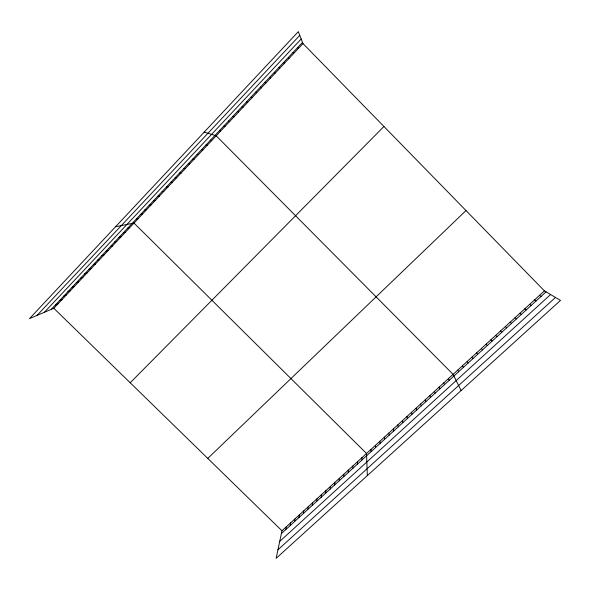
<?xml version="1.0" encoding="UTF-8"?>
<svg xmlns="http://www.w3.org/2000/svg" width="590" height="590" viewBox="0 0 590 590"><rect width="100%" height="100%" fill="white"/><g stroke="black" fill="none" stroke-linecap="round" stroke-linejoin="round"><path stroke-width="0.89" d="M352.85 468.327L352.879 465.952M348.284 472.494L348.351 470.09M343.734 476.654L343.837 474.213M339.198 480.798L339.339 478.328M334.67 484.928L334.855 482.428M330.164 489.051L330.378 486.521M325.665 493.159L325.916 490.6M321.174 497.259L321.462 494.671M316.705 501.345L317.029 498.727M312.243 505.416L312.597 502.769M307.796 509.48L308.187 506.803M303.356 513.536L303.784 510.829M298.931 517.577L299.396 514.841M294.521 521.604L295.022 518.839M290.125 525.624L290.656 522.828M285.737 529.628L286.305 526.811M544.415 290.87L281.968 530.771L276.12 558.347L560.5 300.406L544.415 290.87L303.002 43.586L298.311 31.654L29.5 318.615L53.815 308.268L303.002 43.586M37.03 315.414L299.772 35.37M44.442 312.257L301.202 39.006M51.308 309.337L302.523 42.362M130.206 382.77L383.935 126.489M207.769 458.415L466.004 210.549M281.364 533.625L546.067 291.851M279.712 541.421L550.595 294.535M277.927 549.814L555.5 297.441M55.453 304.934L57.931 303.902M59.605 300.517L62.053 299.521M63.772 296.084L66.191 295.125M67.953 291.644L70.335 290.715M72.142 287.19L74.502 286.298M76.346 282.721L78.669 281.865M80.564 278.244L82.858 277.425M84.79 273.753L87.055 272.964M89.031 269.247L91.258 268.494M93.286 264.726L95.477 264.018M97.549 260.19L99.71 259.519M101.827 255.647L103.958 255.013M106.112 251.089L108.213 250.492M110.419 246.517L112.484 245.956M114.733 241.937L116.761 241.406M119.055 237.335L121.053 236.848M123.398 232.726L125.36 232.276M127.75 228.101L129.682 227.688M115.603 226.7L134.011 223.086L366.53 453.474L367.341 475.599M136.364 218.949L138.222 218.61M140.627 214.421L142.456 214.118M144.897 209.878L146.689 209.62M149.181 205.32L150.944 205.106M153.481 200.755L155.207 200.578M157.788 196.175L159.484 196.035M162.11 191.58L163.769 191.477M166.446 186.978L168.069 186.912M170.79 182.354L172.383 182.332M175.149 177.723L176.705 177.738M179.522 173.077L181.042 173.136M183.91 168.416L185.393 168.511M188.306 163.747L189.751 163.88M192.716 159.057L194.125 159.234M197.134 154.359L198.513 154.573M201.573 149.646L202.908 149.904M206.021 144.919L207.326 145.214M210.482 140.177L211.751 140.516M204.236 132.086L216.183 135.803L453.083 374.355L461.115 390.55M219.443 130.656L220.638 131.076M223.942 125.869L225.1 126.334M228.463 121.075L229.576 121.584M232.984 116.26L234.068 116.813M237.527 111.436L238.567 112.034M539.481 295.376L541.089 296.394M242.077 106.598L243.08 107.233M534.562 299.875L536.126 300.93M246.65 101.746L247.608 102.424M529.658 304.359L531.177 305.45M524.768 308.828L526.243 309.957M251.229 96.878L252.151 97.601M519.893 313.283L521.324 314.448M255.824 91.996L256.709 92.763M515.033 317.722L516.412 318.932M510.188 322.155L511.523 323.401M260.433 87.099L261.274 87.91M53.815 308.268L281.968 530.771M505.35 326.572L506.648 327.856M500.534 330.983L501.78 332.295M265.05 82.187L265.861 83.043M495.725 335.371L496.935 336.728M269.689 77.261L270.456 78.16M490.932 339.752L492.097 341.138M486.153 344.125L487.274 345.548M274.335 72.319L275.065 73.271M481.388 348.476L482.473 349.936M476.639 352.82L477.679 354.317M278.996 67.363L279.682 68.359M471.904 357.149L472.892 358.683M283.672 62.392L284.321 63.432M467.177 361.471L468.128 363.034M462.464 365.778L463.379 367.378M288.37 57.407L288.975 58.491M457.766 370.07L458.637 371.707M293.068 52.407L293.636 53.542M448.415 378.625L449.197 380.321M297.788 47.392L298.311 48.572M443.754 382.88L444.499 384.614M439.115 387.128L439.816 388.899M434.476 391.362L435.14 393.161M429.859 395.58L430.486 397.417M425.257 399.791L425.84 401.665M420.663 403.988L421.208 405.891M416.083 408.177L416.584 410.116M411.518 412.351L411.982 414.32M406.96 416.518L407.388 418.517M402.417 420.67L402.808 422.698M397.889 424.807L398.235 426.872M393.375 428.937L393.685 431.032M388.869 433.053L389.142 435.184M384.378 437.161L384.606 439.321M379.894 441.254L380.093 443.444M375.432 445.339L375.587 447.559M370.977 449.41L371.095 451.66M361.965 457.641L362.017 459.957M357.415 461.808L357.422 464.153"/></g></svg>
